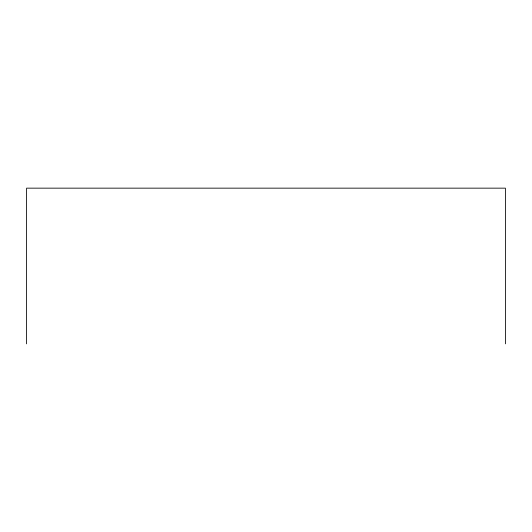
<?xml version="1.0" encoding="UTF-8"?>
<svg xmlns="http://www.w3.org/2000/svg" width="532" height="532" viewBox="0 0 532 532"><rect width="100%" height="100%" fill="white"/><g stroke="black" fill="none" stroke-linecap="round" stroke-linejoin="round"><path stroke-width="0.8" d="M505.4 343.845L505.4 188.155L26.6 188.155L26.6 343.845"/></g></svg>
